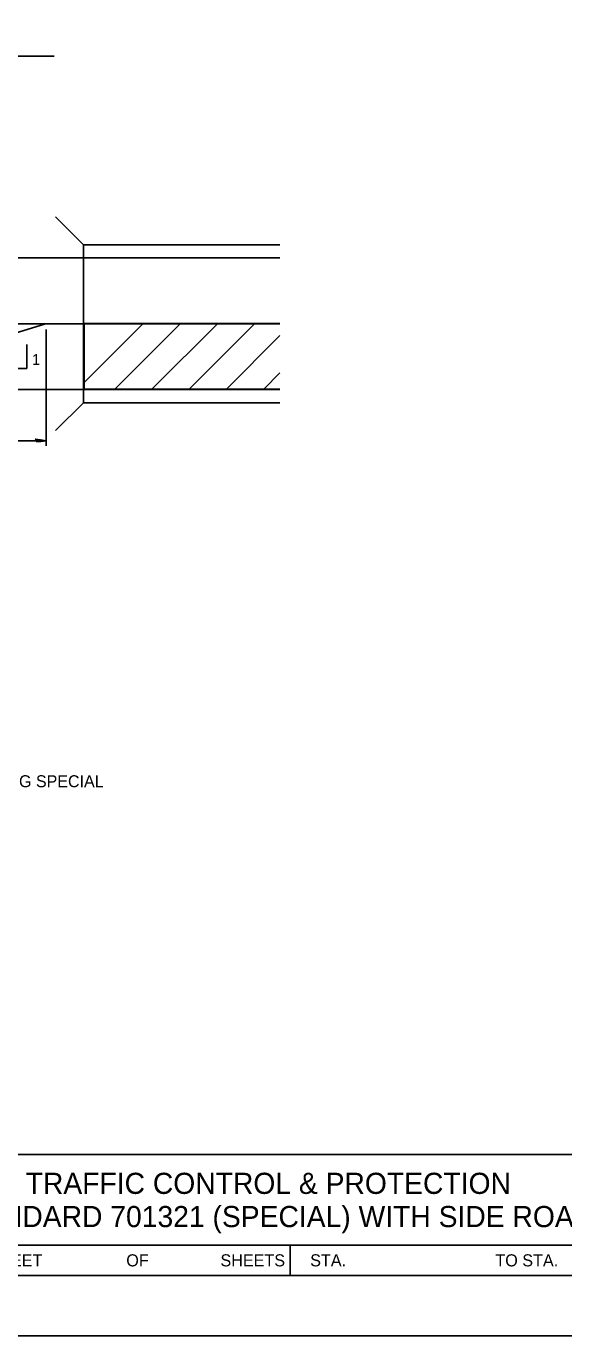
# Model space of a CAD drawing. Extents: x 52832 to 54215, y 64481 to 66497.
# Drawn here: x 53993.3 to 54082.4, y 65344.9 to 65561.7 of the extents above; entities that cross this region are included whole.
import ezdxf

# ---------------------------------------------------------------- set-up
doc = ezdxf.new("R2010")
doc.units = 0
for name, color, linetype in [('Alignment_EX_20 Baseline', 7, 'Continuous'), ('Design_EX_Roadway Dimensions', 7, 'Continuous'), ('Design_PR_EOP', 7, 'Continuous'), ('Level 48', 7, 'Continuous'), ('Sheets_50 Reference Boundary', 7, 'Continuous'), ('Sheets_General Details', 7, 'Continuous'), ('Sheets_Printer Plotting Border', 7, 'Continuous'), ('Stage_Construction Traffic Control', 7, 'Continuous'), ('Topo_Bridge Structures', 7, 'Continuous')]:
    doc.layers.add(name, color=color, linetype=linetype)

msp = doc.modelspace()

# ---------------------------------------------------------------- linework, layer by layer
at = {"layer": 'Alignment_EX_20 Baseline'}
msp.add_line((53857.01, 65512.47), (54035.36, 65512.47), dxfattribs=at)
at = {"layer": 'Design_EX_Roadway Dimensions'}
for p, q in [((53996.67, 65511.5), (53996.67, 65492.27)), ((53993.45, 65505.08), (53993.45, 65509.02)), ((53978.5, 65505.08), (53993.45, 65505.08)), ((53996.67, 65493.1), (53975.14, 65493.1))]:
    msp.add_line(p, q, dxfattribs=at)
msp.add_lwpolyline([(53995.05, 65493.13), (53995.11, 65492.89), (53995.79, 65492.99), (53996.67, 65493.1), (53995.73, 65493.23), (53994.91, 65493.38), (53995.05, 65493.13), (53995.13, 65492.97), (53996.08, 65493.11), (53995.04, 65493.29), (53995.19, 65493.08), (53995.63, 65493.11), (53995.21, 65493.18)], dxfattribs=at)
at = {"layer": 'Design_PR_EOP'}
for p, q in [((53857.01, 65523.37), (54035.36, 65523.37)), ((53857.01, 65501.57), (54035.36, 65501.57))]:
    msp.add_line(p, q, dxfattribs=at)
at = {"layer": 'Level 48'}
msp.add_lwpolyline([(53535.07, 65784.88), (54215.07, 65784.88), (54215.07, 65344.88), (53535.07, 65344.88)], close=True, dxfattribs=at)
at = {"layer": 'Sheets_50 Reference Boundary'}
msp.add_lwpolyline([(53575.07, 65774.88), (54205.07, 65774.88), (54205.07, 65374.88), (53575.07, 65374.88)], close=True, dxfattribs=at)
at = {"layer": 'Sheets_General Details'}
for p, q in [((53917.67, 65556.79), (53997.99, 65556.79)), ((53575.07, 65374.88), (54205.07, 65374.88)), ((53950.55, 65359.88), (54104.55, 65359.88)), ((54037.07, 65359.88), (54037.07, 65354.88)), ((54215.07, 65344.88), (53535.07, 65344.88))]:
    msp.add_line(p, q, dxfattribs=at)
msp.add_lwpolyline([(53575.07, 65774.88), (54205.07, 65774.88), (54205.07, 65354.88), (53575.07, 65354.88)], close=True, dxfattribs=at)
at = {"layer": 'Sheets_Printer Plotting Border'}
msp.add_lwpolyline([(53535.07, 65344.88), (54215.07, 65344.88), (54215.07, 65784.88), (53535.07, 65784.88)], close=True, dxfattribs=at)
at = {"layer": 'Stage_Construction Traffic Control'}
for p, q in [((53996.54, 65512.47), (53975.37, 65505.93)), ((54002.95, 65512.53), (54035.36, 65512.53)), ((54002.95, 65501.65), (54002.95, 65512.53)), ((54002.95, 65512.53), (54035.36, 65512.53)), ((54035.36, 65501.65), (54002.95, 65501.65))]:
    msp.add_line(p, q, dxfattribs=at)
for points in [[(54002.95, 65502.76), (54012.71, 65512.53)], [(54008, 65501.65), (54018.88, 65512.53)], [(54014.17, 65501.65), (54025.05, 65512.53)], [(54020.33, 65501.65), (54031.21, 65512.53)], [(54026.5, 65501.65), (54035.36, 65510.5)], [(54032.67, 65501.65), (54035.36, 65504.34)]]:
    msp.add_lwpolyline(points, dxfattribs=at)
at = {"layer": 'Topo_Bridge Structures'}
for p, q in [((54002.83, 65525.55), (53998.2, 65530.18)), ((54002.83, 65499.39), (54002.83, 65525.55)), ((54002.83, 65525.55), (54035.36, 65525.55)), ((54002.83, 65499.39), (53998.2, 65494.77)), ((54002.83, 65499.39), (54035.36, 65499.39))]:
    msp.add_line(p, q, dxfattribs=at)

# ---------------------------------------------------------------- texts
at = {"layer": 'Design_EX_Roadway Dimensions'}
msp.add_text('1', height=1.8, dxfattribs=at).set_placement((53994.32, 65505.65))
at = {"layer": 'Sheets_General Details'}
for s, height, p in [('for drums in STANDARD 702001 and shall meet the requirements of the RECURRING SPECIAL', 1.9838, (53892.49, 65435.72)), ('TRAFFIC CONTROL & PROTECTION', 3.5, (53993.26, 65368.38)), ('STANDARD 701321 (SPECIAL) WITH SIDE ROAD', 3.5, (53980.23, 65362.88)), ('SHEET', 2, (53987.11, 65356.38)), ('OF', 2, (54009.92, 65356.38)), ('SHEETS', 2, (54025.51, 65356.38)), ('STA.', 2, (54040.37, 65356.38)), ('TO STA.', 2, (54071.03, 65356.38))]:
    msp.add_text(s, height=height, dxfattribs=at).set_placement(p)

doc.saveas('drawing.dxf')
